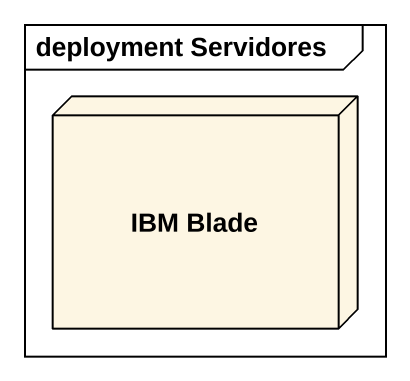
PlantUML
@startuml
mainframe deployment Servidores
node "IBM Blade" as IBM_Blade
@enduml
